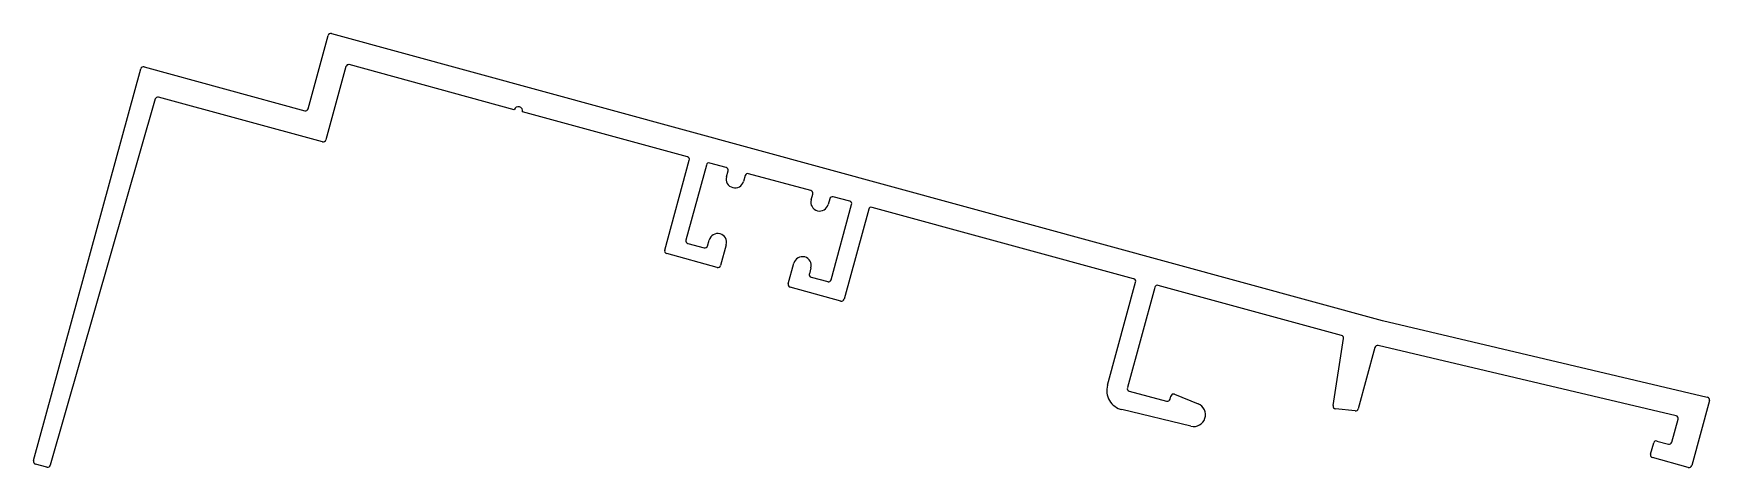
# Model space of a CAD drawing. Header units: inches. Extents: x -63 to 89, y 1 to 40.
import ezdxf

# ---------------------------------------------------------------- set-up
doc = ezdxf.new("R2010")
doc.units = ezdxf.units.IN
doc.header["$MEASUREMENT"] = 0
doc.layers.add('SILL', color=4, linetype='Continuous')

msp = doc.modelspace()

# ---------------------------------------------------------------- linework, layer by layer
at = {"layer": 'SILL', "color": 7}
for p, q in [((-38.51, 33.64), (-36.69, 40.3)), ((-36.38, 40.47), (59.02, 14.41)), ((-63.44, 1.67), (-53.71, 37.27)), ((-53.41, 37.45), (-38.82, 33.46)), ((-35.08, 37.47), (-36.9, 30.81)), ((-19.79, 33.55), (-34.77, 37.65)), ((-52.39, 34.53), (-61.92, 1.25)), ((-37.2, 30.64), (-52.09, 34.7)), ((-4.07, 29.26), (-19.05, 33.35)), ((-6.13, 20.79), (-3.9, 28.96)), ((-2.35, 28.53), (-4.21, 21.71)), ((-0.55, 28.3), (-2.04, 28.71)), ((-0.52, 27.46), (-0.37, 27.99)), ((1.17, 27.57), (1.03, 27.04)), ((7.14, 26.2), (1.48, 27.74)), ((7.17, 25.36), (7.32, 25.89)), ((8.86, 25.47), (8.72, 24.94)), ((8.98, 18.11), (10.84, 24.93)), ((10.67, 25.24), (9.17, 25.64)), ((12.39, 24.51), (10.16, 16.34)), ((36.45, 18.19), (12.7, 24.68)), ((-4.04, 21.4), (-2.54, 21)), ((-2.24, 21.17), (-2.09, 21.71)), ((-1.36, 19.23), (-5.95, 20.48)), ((-0.54, 21.28), (-1.06, 19.4)), ((5.08, 17.72), (5.6, 19.61)), ((7.15, 19.18), (7, 18.65)), ((7.18, 18.34), (8.67, 17.93)), ((9.85, 16.16), (5.26, 17.42)), ((34.07, 8.53), (36.63, 17.89)), ((38.36, 17.41), (35.88, 8.3)), ((55.32, 13.04), (38.67, 17.59)), ((59.03, 14.41), (88.54, 7.43)), ((54.56, 6.67), (55.51, 12.76)), ((58.36, 11.96), (56.83, 6.38)), ((85.7, 5.74), (58.66, 12.14)), ((36.05, 7.99), (39.44, 7.07)), ((40.17, 7.7), (42.3, 6.82)), ((41.65, 4.8), (35.39, 6.3)), ((39.75, 7.24), (39.83, 7.53)), ((56.57, 6.19), (54.79, 6.38)), ((88.73, 7.12), (87.12, 1.23)), ((85.31, 3.35), (85.88, 5.43)), ((83.38, 2.25), (83.67, 3.28)), ((83.97, 3.45), (85, 3.17)), ((86.81, 1.05), (83.56, 1.94)), ((-62.23, 1.08), (-63.26, 1.36))]:
    msp.add_line(p, q, dxfattribs=at)
for centre, radius, start, end in [((-36.45, 40.23), 0.25, 74.7237, 164.7237), ((-53.47, 37.21), 0.25, 74.7237, 164.7237), ((-34.84, 37.4), 0.25, 74.7237, 164.7237), ((-52.15, 34.46), 0.25, 74.7237, 164.022), ((-38.75, 33.7), 0.25, 254.7237, 344.7237), ((-19.42, 33.45), 0.381, 344.7237, 164.7237), ((-37.14, 30.88), 0.25, 254.7237, 344.7237), ((-4.14, 29.02), 0.25, 344.7237, 74.7237), ((-2.11, 28.47), 0.25, 74.7237, 164.7237), ((-0.61, 28.06), 0.25, 344.7237, 74.7237), ((0.25, 27.25), 0.802, 164.7237, 254.7237), ((1.42, 27.5), 0.25, 74.7237, 164.7237), ((0.25, 27.25), 0.802, 254.7237, 344.7237), ((7.07, 25.96), 0.25, 344.7237, 74.7237), ((7.94, 25.15), 0.802, 164.7237, 254.7237), ((7.94, 25.15), 0.802, 254.7237, 344.7237), ((9.1, 25.4), 0.25, 74.7237, 164.7237), ((10.6, 25), 0.25, 344.7237, 74.7237), ((12.63, 24.44), 0.25, 74.7237, 164.7237), ((-3.97, 21.65), 0.25, 164.7237, 254.7237), ((-1.32, 21.5), 0.802, 344.7237, 164.7237), ((-5.89, 20.72), 0.25, 164.7237, 254.7237), ((-2.48, 21.24), 0.25, 254.7237, 344.7237), ((6.37, 19.4), 0.802, 74.7237, 164.7237), ((6.37, 19.4), 0.802, 344.7237, 74.7237), ((-1.3, 19.47), 0.25, 254.7237, 344.7237), ((7.24, 18.58), 0.25, 164.7237, 254.7237), ((5.33, 17.66), 0.25, 164.7237, 254.7237), ((8.74, 18.17), 0.25, 254.7237, 344.7237), ((36.39, 17.95), 0.25, 344.7237, 74.7237), ((38.61, 17.35), 0.25, 74.7237, 164.7237), ((9.91, 16.41), 0.254, 254.7237, 344.7237), ((59.09, 14.66), 0.254, 254.7237, 256.6958), ((55.26, 12.8), 0.25, 351.2086, 74.7237), ((58.6, 11.89), 0.25, 76.6958, 164.7237), ((35.81, 8.05), 1.8, 164.7237, 256.5256), ((36.12, 8.23), 0.25, 164.7237, 254.7237), ((40.07, 7.47), 0.25, 67.7237, 164.7237), ((39.51, 7.31), 0.25, 254.7237, 344.7237), ((41.9, 5.84), 1.07, 256.5256, 67.7237), ((54.81, 6.63), 0.254, 171.2086, 264.1679), ((56.59, 6.44), 0.25, 264.1679, 344.7237), ((88.49, 7.19), 0.25, 74.7237, 76.6958), ((88.49, 7.19), 0.25, 344.7237, 74.7237), ((85.64, 5.5), 0.25, 344.7237, 76.6958), ((83.91, 3.21), 0.25, 74.7237, 164.7237), ((85.07, 3.41), 0.25, 254.7237, 344.7237), ((-63.2, 1.6), 0.25, 164.7237, 254.7237), ((83.62, 2.18), 0.25, 164.7237, 254.7237), ((-62.16, 1.32), 0.25, 254.7237, 344.022), ((86.88, 1.29), 0.25, 254.7237, 344.7237)]:
    msp.add_arc(centre, radius, start, end, dxfattribs=at)

doc.saveas('drawing.dxf')
